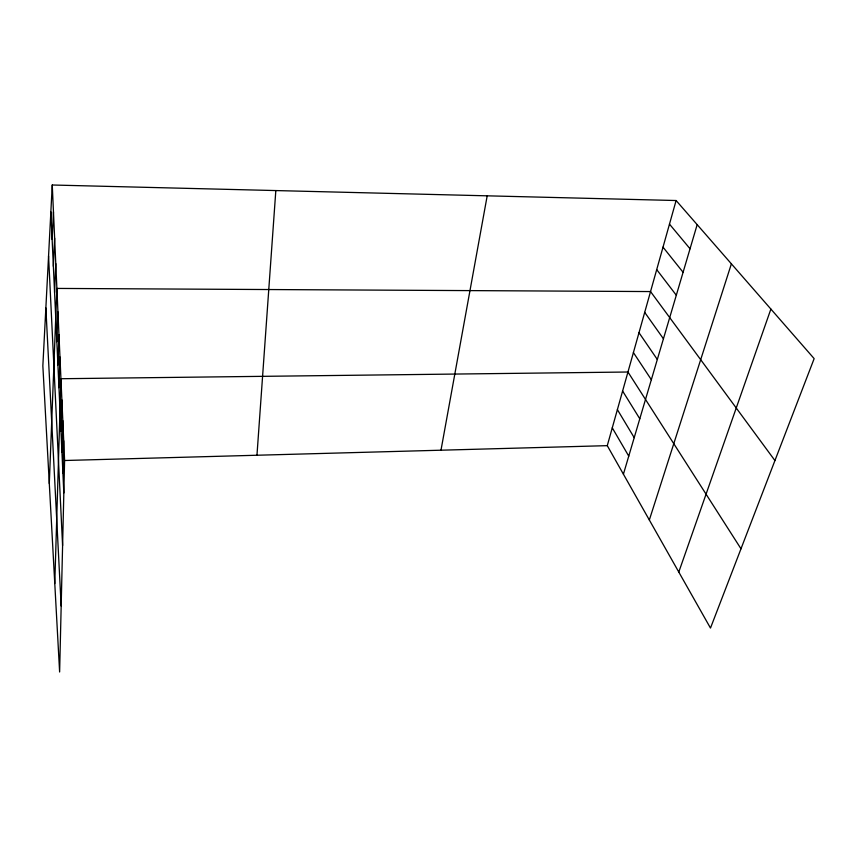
<?xml version="1.0" encoding="UTF-8"?>
<svg xmlns="http://www.w3.org/2000/svg" width="857" height="857" viewBox="0 0 857 857"><rect width="100%" height="100%" fill="white"/><g stroke="black" fill="none" stroke-linecap="round" stroke-linejoin="round"><path stroke-width="1.29" d="M52.256 185.005L64.596 460.509L59.626 671.995L42.85 365.843L52.256 185.005L676.109 200.527L814.15 358.622L710.485 628.074L607.27 445.651L676.109 200.527M62.904 472.946L63.707 440.798M61.961 452.442L62.807 420.605M60.986 431.414L61.875 399.919M54.773 583.542L60.933 378.73L627.956 372.013L740.994 548.791M58.972 387.728L59.958 356.994M57.922 365.018L58.962 334.723M56.851 341.707L57.933 311.873M49.299 483.53L56.883 288.423L650.538 291.562L774.932 460.563M54.58 292.408L55.78 263.624M53.37 266.334L54.634 238.139M52.138 239.489L53.466 211.947M256.961 455.249L275.825 190.575M440.991 450.204L487.194 195.825M623.414 474.189L697.169 224.652M649.338 519.995L731.385 263.827M678.787 572.058L770.882 309.077M64.596 460.509L607.27 445.651M669.478 224.127L690.046 248.776M663.018 247.159L683.093 272.29M656.708 269.623L676.312 295.226M644.7 312.366L663.436 338.783M638.99 332.698L657.319 359.479M633.409 352.57L651.341 379.705M622.611 391.028L639.793 418.773M617.394 409.625L634.212 437.659M612.273 427.836L628.759 456.128M45.86 307.92L61.168 606.006M48.56 256.039L62.593 545.523M50.863 211.861L63.825 492.957"/></g></svg>
